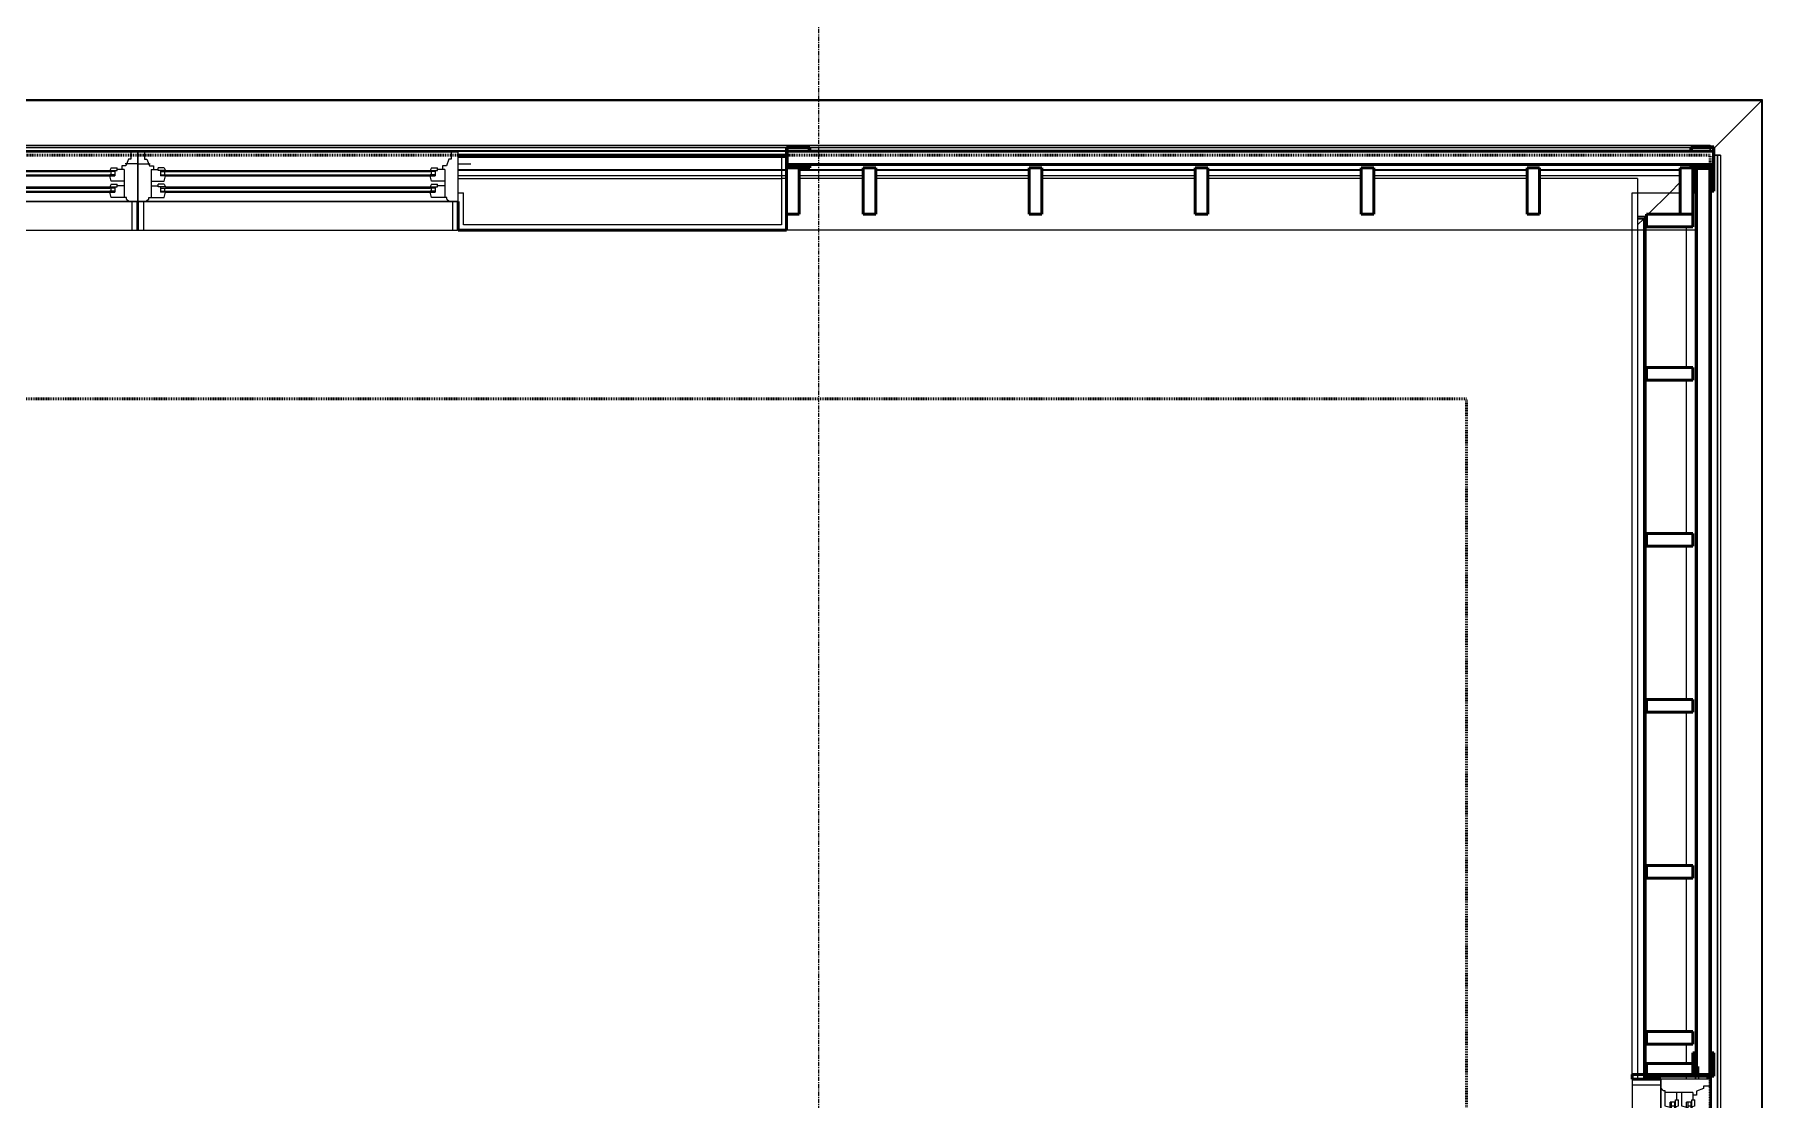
# Model space of a CAD drawing. Header units: inches. Extents: x -4218 to -1830, y 9767 to 12426.
# Drawn here: x -2266.3 to -2061.4, y 12006.6 to 12132.9 of the extents above; entities that cross this region are included whole.
import ezdxf

# ---------------------------------------------------------------- set-up
doc = ezdxf.new("R2010")
doc.units = ezdxf.units.IN
doc.header["$MEASUREMENT"] = 0
doc.linetypes.add('Dash 1_16_', pattern=[0.125, 0.0625, -0.0625])
doc.linetypes.add('Grid Line 1_2_', pattern=[0.875, 0.5, -0.125, 0.125, -0.125])
for name, color, linetype, lineweight in [('A-GLAZ-1', 151, 'Continuous', 9), ('A-GLAZ-2', 151, 'Continuous', 20), ('A-GLAZ-CWMG', 51, 'Continuous', 9), ('A-GLAZ-CWMG-1', 51, 'Continuous', 50), ('A-WALL', 113, 'Continuous', 13), ('A-WALL-7', 113, 'Continuous', 9), ('A-WALL-8', 113, 'Continuous', 50), ('C-PROP-LINE-1', 91, 'Dash 1_16_', 50), ('S-GRID-1', 1, 'Grid Line 1_2_', 9)]:
    doc.layers.add(name, color=color, linetype=linetype, lineweight=lineweight)

# ---------------------------------------------------------------- blocks, each defined once
blk = doc.blocks.new('Basic Wall _ EXT - FIBER CEMENT - LARGE - ___-2162455-BACKGROUND - RCP - 3RD FLOOR')
at = {"layer": 'A-WALL-7'}
for p, q in [((-2177.12, 12119.5), (-3861.63, 12119.5)), ((-2177.12, 12119.5), (-3861.63, 12119.5)), ((-2177.12, 12119.48), (-3861.62, 12119.48)), ((-2177.12, 12119.46), (-3861.6, 12119.46)), ((-2177.12, 12119.46), (-3861.6, 12119.46)), ((-2177.12, 12119.46), (-3861.59, 12119.46)), ((-3738.82, 12119.8), (-2067.55, 12119.8)), ((-2174.43, 12119.5), (-2177.06, 12119.5)), ((-2174.43, 12119.5), (-2177.06, 12119.5)), ((-2174.43, 12119.48), (-2177.06, 12119.48)), ((-2174.44, 12119.46), (-2177.06, 12119.46)), ((-2174.44, 12119.46), (-2177.06, 12119.46)), ((-2174.44, 12119.46), (-2177.06, 12119.46)), ((-2069.86, 12119.5), (-2174.37, 12119.5)), ((-2069.86, 12119.5), (-2174.37, 12119.5)), ((-2069.86, 12119.48), (-2174.37, 12119.48)), ((-2069.86, 12119.46), (-2174.37, 12119.46)), ((-2069.86, 12119.46), (-2174.37, 12119.46)), ((-2069.86, 12119.46), (-2174.37, 12119.46)), ((-2067.55, 12119.48), (-2069.81, 12119.48)), ((-2067.55, 12119.5), (-2069.8, 12119.5)), ((-2067.55, 12119.5), (-2069.8, 12119.5)), ((-2067.55, 12119.46), (-2069.8, 12119.46)), ((-2067.55, 12119.46), (-2069.8, 12119.46)), ((-2067.55, 12119.46), (-2069.8, 12119.46)), ((-2067.55, 12119.8), (-2067.55, 12119.78)), ((-2067.55, 12119.77), (-2067.55, 12119.8)), ((-2067.55, 12119.77), (-2067.55, 12119.77)), ((-2067.55, 12119.75), (-2067.55, 12119.77)), ((-2067.55, 12119.77), (-2067.55, 12119.75)), ((-2067.55, 12119.74), (-2067.55, 12119.77)), ((-2067.55, 12119.75), (-2067.55, 12119.72)), ((-2067.55, 12119.61), (-2067.55, 12119.74)), ((-2067.55, 12119.72), (-2067.55, 12119.63)), ((-2067.55, 12119.46), (-2067.55, 12119.54)), ((-2067.55, 12119.54), (-2067.55, 12119.48)), ((-2067.55, 12119.46), (-2067.55, 12119.54)), ((-2067.55, 12119.48), (-2067.55, 12119.46)), ((-2067.55, 12119.09), (-2067.55, 12119.46)), ((-2067.55, 12119.46), (-2067.55, 12119.09)), ((-2177.12, 12116.87), (-2216.09, 12116.87)), ((-2177.12, 12116.87), (-2216.09, 12116.87)), ((-2216.09, 12116.84), (-2177.75, 12116.84)), ((-2177.75, 12116.84), (-2216.09, 12116.84)), ((-2177.75, 12116.84), (-2177.12, 12116.84)), ((-2177.12, 12116.84), (-2177.75, 12116.84)), ((-2168.03, 12116.87), (-2175.62, 12116.87)), ((-2168.03, 12116.87), (-2175.62, 12116.87)), ((-2175.62, 12116.84), (-2168.03, 12116.84)), ((-2168.03, 12116.84), (-2175.62, 12116.84)), ((-2148.35, 12116.87), (-2166.53, 12116.87)), ((-2148.35, 12116.87), (-2166.53, 12116.87)), ((-2166.53, 12116.84), (-2148.35, 12116.84)), ((-2148.35, 12116.84), (-2166.53, 12116.84)), ((-2128.66, 12116.87), (-2146.85, 12116.87)), ((-2128.66, 12116.87), (-2146.85, 12116.87)), ((-2146.85, 12116.84), (-2128.66, 12116.84)), ((-2128.66, 12116.84), (-2146.85, 12116.84)), ((-2108.98, 12116.87), (-2127.16, 12116.87)), ((-2108.98, 12116.87), (-2127.16, 12116.87)), ((-2127.16, 12116.84), (-2108.98, 12116.84)), ((-2108.98, 12116.84), (-2127.16, 12116.84)), ((-2089.29, 12116.87), (-2107.48, 12116.87)), ((-2089.29, 12116.87), (-2107.48, 12116.87)), ((-2107.48, 12116.84), (-2089.29, 12116.84)), ((-2089.29, 12116.84), (-2107.48, 12116.84)), ((-2071.11, 12116.87), (-2087.79, 12116.87)), ((-2071.11, 12116.87), (-2087.79, 12116.87)), ((-2087.79, 12116.84), (-2071.11, 12116.84)), ((-2071.11, 12116.84), (-2087.79, 12116.84)), ((-2069.34, 12116.87), (-2069.55, 12116.87)), ((-2069.34, 12116.87), (-2069.55, 12116.87)), ((-2069.55, 12116.84), (-2069.32, 12116.84)), ((-2069.32, 12116.84), (-2069.55, 12116.84)), ((-2069.19, 12116.87), (-2069.27, 12116.87)), ((-2069.19, 12116.87), (-2069.27, 12116.87)), ((-2069.27, 12116.84), (-2069.19, 12116.84)), ((-2069.19, 12116.84), (-2069.27, 12116.84)), ((-2067.55, 12116.87), (-2067.61, 12116.87)), ((-2067.55, 12116.87), (-2067.61, 12116.87)), ((-2067.61, 12116.84), (-2067.55, 12116.84)), ((-2067.55, 12116.84), (-2067.61, 12116.84)), ((-2067.55, 12117.14), (-2067.55, 12117.51)), ((-2067.55, 12117.51), (-2067.55, 12117.21)), ((-2067.55, 12117.21), (-2067.55, 12117.14)), ((-2067.55, 12116.84), (-2067.55, 12117.03)), ((-2067.55, 12117.03), (-2067.55, 12116.87)), ((-2067.55, 12116.87), (-2067.55, 12116.84))]:
    blk.add_line(p, q, dxfattribs=at)
blk = doc.blocks.new('Basic Wall _ EXT - FIBER CEMENT - SMALL - ___-2145929-BACKGROUND - RCP - 3RD FLOOR')
at = {"layer": 'A-WALL-7'}
for p, q in [((-2061.36, 12125.15), (-2682.01, 12125.15)), ((-2061.36, 12125.15), (-2682.01, 12125.15)), ((-2682.01, 12125.07), (-2061.44, 12125.07)), ((-2061.44, 12125.07), (-2682.01, 12125.07)), ((-2067.12, 12119.4), (-2061.44, 12125.07)), ((-2061.44, 12125.07), (-2067.12, 12119.4)), ((-2061.36, 12125.15), (-2061.44, 12125.07)), ((-2177.12, 12119.12), (-2369.31, 12119.12)), ((-2177.12, 12119.05), (-2369.31, 12119.05)), ((-2177.12, 12118.59), (-2216.09, 12118.59)), ((-2177.12, 12118.59), (-2216.09, 12118.59)), ((-2177.12, 12118.59), (-2216.09, 12118.59)), ((-2174.62, 12119.12), (-2177.06, 12119.12)), ((-2069.86, 12119.12), (-2174.38, 12119.12)), ((-2067.55, 12119.12), (-2069.61, 12119.12)), ((-2067.39, 12119.12), (-2067.55, 12119.12)), ((-2067.39, 12119.12), (-2067.17, 12119.34)), ((-2067.17, 12119.34), (-2067.39, 12119.12)), ((-2069.32, 12117.19), (-2069.36, 12117.15)), ((-2069.32, 12117.19), (-2069.31, 12117.21)), ((-2069.27, 12117.25), (-2069, 12117.51)), ((-2069, 12117.51), (-2069.27, 12117.25)), ((-2069.27, 12117.25), (-2069, 12117.51)), ((-2069, 12117.51), (-2069.27, 12117.25)), ((-2177.12, 12116.17), (-2216.09, 12116.17)), ((-2177.12, 12116.17), (-2216.09, 12116.17)), ((-2168.03, 12116.17), (-2175.62, 12116.17)), ((-2168.03, 12116.17), (-2175.62, 12116.17)), ((-2148.35, 12116.17), (-2166.53, 12116.17)), ((-2148.35, 12116.17), (-2166.53, 12116.17)), ((-2128.66, 12116.17), (-2146.85, 12116.17)), ((-2128.66, 12116.17), (-2146.85, 12116.17)), ((-2108.98, 12116.17), (-2127.16, 12116.17)), ((-2108.98, 12116.17), (-2127.16, 12116.17)), ((-2089.29, 12116.17), (-2107.48, 12116.17)), ((-2089.29, 12116.17), (-2107.48, 12116.17)), ((-2071.11, 12116.17), (-2087.79, 12116.17)), ((-2071.11, 12116.17), (-2087.79, 12116.17)), ((-2072.36, 12114.15), (-2071.11, 12115.4)), ((-2071.11, 12115.4), (-2072.36, 12114.15)), ((-2074.92, 12111.59), (-2072.36, 12114.15)), ((-2072.36, 12114.15), (-2074.92, 12111.59)), ((-2075.17, 12111.34), (-2076.17, 12111.34)), ((-2075.17, 12111.34), (-2076.17, 12111.34)), ((-2075.25, 12111.26), (-2076.17, 12111.26)), ((-2075.25, 12111.26), (-2076.17, 12111.26)), ((-2076.17, 12110.34), (-2075.45, 12111.06)), ((-2075.45, 12111.06), (-2076.17, 12110.34)), ((-2075.45, 12111.06), (-2076.17, 12110.34)), ((-2076.17, 12110.34), (-2075.45, 12111.06)), ((-2076.17, 12111.06), (-2075.45, 12111.06)), ((-2075.45, 12111.06), (-2076.17, 12111.06)), ((-2075.45, 12111.06), (-2075.25, 12111.26)), ((-2075.25, 12111.26), (-2075.45, 12111.06)), ((-2075.25, 12111.26), (-2075.45, 12111.06)), ((-2075.45, 12111.06), (-2075.25, 12111.26)), ((-2075.25, 12111.26), (-2075.17, 12111.34)), ((-2075.17, 12111.34), (-2075.25, 12111.26)), ((-2075.17, 12111.34), (-2075.25, 12111.26)), ((-2075.17, 12111.34), (-2075.11, 12111.4)), ((-2075.11, 12111.4), (-2075.17, 12111.34))]:
    blk.add_line(p, q, dxfattribs=at)
blk = doc.blocks.new('Basic Wall _ EXT - FIBER CEMENT - LARGE - 1hr - ___-2162456-BACKGROUND - RCP - 3RD FLOOR')
at = {"layer": 'A-WALL-7'}
for p, q in [((-2067.11, 12118.59), (-2066.68, 12118.59)), ((-2066.68, 12118.59), (-2067.11, 12118.59)), ((-2066.53, 12118.59), (-2066.68, 12118.59)), ((-2066.68, 12118.59), (-2066.66, 12118.59)), ((-2066.68, 11247.39), (-2066.68, 12118.59)), ((-2066.53, 12118.59), (-2066.67, 12118.59)), ((-2066.67, 11247.39), (-2066.67, 12118.59)), ((-2066.67, 11247.39), (-2066.67, 12118.59)), ((-2066.66, 12118.59), (-2066.53, 12118.59)), ((-2066.66, 11247.39), (-2066.66, 12118.59)), ((-2066.64, 12118.59), (-2066.53, 12118.59)), ((-2066.64, 11247.39), (-2066.64, 12118.59)), ((-2066.64, 11247.39), (-2066.64, 12118.59)), ((-2066.4, 12118.59), (-2066.53, 12118.59)), ((-2066.5, 12118.59), (-2066.42, 12118.59)), ((-2066.42, 12118.59), (-2066.39, 12118.59)), ((-2066.37, 12118.59), (-2066.4, 12118.59)), ((-2066.39, 12118.59), (-2066.37, 12118.59)), ((-2066.37, 12118.59), (-2066.39, 12118.59)), ((-2066.34, 12118.59), (-2066.37, 12118.59)), ((-2066.37, 12118.59), (-2066.37, 12118.59)), ((-2066.36, 12118.59), (-2066.34, 12118.59)), ((-2066.34, 12118.59), (-2066.34, 11247.39)), ((-2069.3, 12117.51), (-2069.3, 12117.15)), ((-2069.3, 12117.15), (-2069.3, 12117.51)), ((-2069.3, 12117.03), (-2069.3, 12114.4)), ((-2069.3, 12116.84), (-2069.3, 12117.03)), ((-2069.3, 12114.4), (-2069.3, 12116.84)), ((-2069.27, 12117.15), (-2069.27, 12117.51)), ((-2069.27, 12117.15), (-2069.27, 12117.51)), ((-2069.27, 12116.84), (-2069.27, 12117.03)), ((-2069.27, 12114.4), (-2069.27, 12117.03)), ((-2069.27, 12114.4), (-2069.27, 12116.84)), ((-2069.3, 12114.34), (-2069.3, 12114.15)), ((-2069.3, 12114.15), (-2069.3, 12114.34)), ((-2069.3, 12114.15), (-2069.3, 12109.71)), ((-2069.3, 12109.71), (-2069.3, 12114.15)), ((-2069.27, 12114.15), (-2069.27, 12114.34)), ((-2069.27, 12114.15), (-2069.27, 12114.34)), ((-2069.27, 12109.71), (-2069.27, 12114.15)), ((-2069.27, 12012.14), (-2069.27, 12114.15)), ((-2069.3, 12109.71), (-2069.3, 12012.14)), ((-2069.3, 12012.14), (-2069.3, 12109.71)), ((-2069.27, 12012.14), (-2069.27, 12109.71)), ((-2069.3, 12012.08), (-2069.3, 12009.45)), ((-2069.3, 12009.45), (-2069.3, 12012.08)), ((-2069.27, 12009.45), (-2069.27, 12012.08)), ((-2069.27, 12009.45), (-2069.27, 12012.08)), ((-2069.3, 12009.4), (-2069.3, 12009.01)), ((-2069.3, 12009.01), (-2069.3, 12009.4)), ((-2069.27, 12009.01), (-2069.27, 12009.39)), ((-2069.27, 12009.01), (-2069.27, 12009.39))]:
    blk.add_line(p, q, dxfattribs=at)
blk = doc.blocks.new('Basic Wall _ EXT - FIBER CEMENT - SMALL - 1hr - ___-2145930-BACKGROUND - RCP - 3RD FLOOR')
at = {"layer": 'A-WALL-7'}
for p, q in [((-2067.12, 12119.4), (-2061.44, 12125.07)), ((-2061.44, 12125.07), (-2067.12, 12119.4)), ((-2061.44, 12125.07), (-2061.36, 12125.15)), ((-2061.44, 12125.07), (-2061.44, 11240.9)), ((-2061.44, 11240.9), (-2061.44, 12125.07)), ((-2061.36, 11240.83), (-2061.36, 12125.15)), ((-2061.36, 11240.83), (-2061.36, 12125.15)), ((-2067.39, 12119.12), (-2067.17, 12119.34)), ((-2067.17, 12119.34), (-2067.39, 12119.12)), ((-2069.36, 12117.15), (-2069.32, 12117.19)), ((-2069.31, 12117.21), (-2069.32, 12117.19)), ((-2069.27, 12117.25), (-2069, 12117.51)), ((-2069, 12117.51), (-2069.27, 12117.25)), ((-2069.27, 12117.25), (-2069, 12117.51)), ((-2069, 12117.51), (-2069.27, 12117.25)), ((-2067.92, 12117.15), (-2067.92, 12117.51)), ((-2067.92, 12117.15), (-2067.92, 12117.51)), ((-2067.92, 12117.15), (-2067.92, 12117.51)), ((-2067.46, 12117.15), (-2067.46, 12117.51)), ((-2067.46, 12114.4), (-2067.46, 12117.03)), ((-2067.39, 12117.15), (-2067.39, 12117.51)), ((-2067.39, 12114.4), (-2067.39, 12117.03)), ((-2072.36, 12114.15), (-2071.11, 12115.4)), ((-2071.11, 12115.4), (-2072.36, 12114.15)), ((-2074.92, 12111.59), (-2072.36, 12114.15)), ((-2072.36, 12114.15), (-2074.92, 12111.59)), ((-2067.46, 12012.14), (-2067.46, 12114.34)), ((-2067.39, 12012.14), (-2067.39, 12114.34)), ((-2076.17, 12110.34), (-2075.45, 12111.06)), ((-2075.45, 12111.06), (-2076.17, 12110.34)), ((-2075.45, 12111.06), (-2076.17, 12110.34)), ((-2076.17, 12110.34), (-2075.45, 12111.06)), ((-2075.45, 12111.06), (-2075.25, 12111.26)), ((-2075.25, 12111.26), (-2075.45, 12111.06)), ((-2075.25, 12111.26), (-2075.45, 12111.06)), ((-2075.45, 12111.06), (-2075.25, 12111.26)), ((-2075.45, 12111.06), (-2075.45, 12109.77)), ((-2075.45, 12109.77), (-2075.45, 12111.06)), ((-2075.25, 12111.26), (-2075.17, 12111.34)), ((-2075.17, 12111.34), (-2075.25, 12111.26)), ((-2075.25, 12111.26), (-2075.17, 12111.34)), ((-2075.25, 12109.77), (-2075.25, 12111.26)), ((-2075.25, 12109.77), (-2075.25, 12111.26)), ((-2075.17, 12111.34), (-2075.11, 12111.4)), ((-2075.11, 12111.4), (-2075.17, 12111.34)), ((-2075.17, 12109.77), (-2075.17, 12111.34)), ((-2075.17, 12109.77), (-2075.17, 12111.34)), ((-2075.45, 12109.77), (-2075.45, 12109.71)), ((-2075.45, 12109.71), (-2075.45, 12109.77)), ((-2075.45, 12109.71), (-2075.45, 12009.01)), ((-2075.45, 12009.01), (-2075.45, 12109.71)), ((-2075.25, 12109.71), (-2075.25, 12109.77)), ((-2075.25, 12109.71), (-2075.25, 12109.77)), ((-2075.25, 12009.01), (-2075.25, 12109.71)), ((-2075.25, 12009.01), (-2075.25, 12109.71)), ((-2075.17, 12109.71), (-2075.17, 12109.77)), ((-2075.17, 12109.71), (-2075.17, 12109.77)), ((-2075.17, 12009.01), (-2075.17, 12109.71)), ((-2075.17, 12009.01), (-2075.17, 12109.71)), ((-2070.35, 12109.72), (-2070.35, 12110.09)), ((-2070.35, 12109.72), (-2070.35, 12110.09)), ((-2070.35, 12093.41), (-2070.35, 12109.71)), ((-2070.35, 12093.41), (-2070.35, 12109.71)), ((-2070.35, 12073.72), (-2070.35, 12091.91)), ((-2070.35, 12073.72), (-2070.35, 12091.91)), ((-2070.35, 12054.04), (-2070.35, 12072.22)), ((-2070.35, 12054.04), (-2070.35, 12072.22)), ((-2070.35, 12034.36), (-2070.35, 12052.54)), ((-2070.35, 12034.36), (-2070.35, 12052.54)), ((-2070.35, 12014.67), (-2070.35, 12032.86)), ((-2070.35, 12014.67), (-2070.35, 12032.86)), ((-2070.35, 12010.89), (-2070.35, 12013.17)), ((-2070.35, 12010.89), (-2070.35, 12013.17)), ((-2067.46, 12009.44), (-2067.46, 12012.08)), ((-2067.39, 12009.45), (-2067.39, 12012.08)), ((-2070.35, 12009.01), (-2070.35, 12009.39)), ((-2070.35, 12009.01), (-2070.35, 12009.39)), ((-2067.92, 12009.03), (-2067.92, 12009.39)), ((-2067.92, 12009.03), (-2067.92, 12009.39)), ((-2067.92, 12009.03), (-2067.92, 12009.39)), ((-2067.46, 11247.39), (-2067.46, 12009.39)), ((-2067.39, 11247.39), (-2067.39, 12009.39))]:
    blk.add_line(p, q, dxfattribs=at)
blk = doc.blocks.new('Rectangular Mullion - Profile_Polycarbonate_Upper and left-2704980-BACKGROUND - RCP - 3RD FLOOR')
at = {"layer": 'A-GLAZ-CWMG-1'}
for p, q in [((0, 1.29), (-2.75, 1.29)), ((-2.75, 1.29), (-2.75, 0.79)), ((-2.75, 0.79), (-2.5, 0.79)), ((-2.69, 0.85), (-2.69, 1.22)), ((-2.69, 1.22), (-0.06, 1.22)), ((-2.5, 0.85), (-2.69, 0.85)), ((-2.5, 0.79), (-2.5, 0.85)), ((-0.06, 1.22), (-0.06, -1.15)), ((0, -1.21), (0, 1.29)), ((-2.5, -0.79), (-2.75, -0.79)), ((-2.75, -0.79), (-2.75, -1.21)), ((-2.75, -1.21), (0, -1.21)), ((-2.69, -1.15), (-2.69, -0.85)), ((-2.69, -0.85), (-2.5, -0.85)), ((-0.06, -1.15), (-2.69, -1.15)), ((-2.5, -0.85), (-2.5, -0.79))]:
    blk.add_line(p, q, dxfattribs=at)
blk = doc.blocks.new('Rectangular Mullion - Profile_Polycarbonate_right-2704981-BACKGROUND - RCP - 3RD FLOOR')
at = {"layer": 'A-GLAZ-CWMG-1'}
for p, q in [((-2.75, 1.29), (0, 1.29)), ((-2.75, 0.79), (-2.75, 1.29)), ((-2.5, 0.79), (-2.75, 0.79)), ((-0.06, 1.22), (-2.69, 1.22)), ((-2.69, 1.22), (-2.69, 0.85)), ((-2.69, 0.85), (-2.5, 0.85)), ((-2.5, 0.85), (-2.5, 0.79)), ((-0.06, -1.15), (-0.06, 1.22)), ((0, 1.29), (0, -1.21)), ((-2.75, -1.21), (-2.75, -0.79)), ((-2.75, -0.79), (-2.5, -0.79)), ((0, -1.21), (-2.75, -1.21)), ((-2.5, -0.85), (-2.69, -0.85)), ((-2.69, -0.85), (-2.69, -1.15)), ((-2.69, -1.15), (-0.06, -1.15)), ((-2.5, -0.79), (-2.5, -0.85))]:
    blk.add_line(p, q, dxfattribs=at)
blk = doc.blocks.new('Rectangular Mullion - Profile_Polycarbonate_Upper and left-2704914-BACKGROUND - RCP - 3RD FLOOR')
at = {"layer": 'A-GLAZ-CWMG-1'}
for p, q in [((0, 1.21), (-2.75, 1.21)), ((-2.75, 1.21), (-2.75, 0.79)), ((-2.75, 0.79), (-2.5, 0.79)), ((-2.69, 0.85), (-2.69, 1.15)), ((-2.69, 1.15), (-0.06, 1.15)), ((-2.5, 0.85), (-2.69, 0.85)), ((-2.5, 0.79), (-2.5, 0.85)), ((-0.06, 1.15), (-0.06, -1.22)), ((0, -1.29), (0, 1.21)), ((-2.5, -0.79), (-2.75, -0.79)), ((-2.75, -0.79), (-2.75, -1.29)), ((-2.75, -1.29), (0, -1.29)), ((-2.69, -1.22), (-2.69, -0.85)), ((-2.69, -0.85), (-2.5, -0.85)), ((-0.06, -1.22), (-2.69, -1.22)), ((-2.5, -0.85), (-2.5, -0.79))]:
    blk.add_line(p, q, dxfattribs=at)
blk = doc.blocks.new('Rectangular Mullion - Profile_Polycarbonate_right-2704915-BACKGROUND - RCP - 3RD FLOOR')
at = {"layer": 'A-GLAZ-CWMG-1'}
for p, q in [((-2.75, 0.79), (-2.75, 1.21)), ((-2.75, 1.21), (0, 1.21)), ((-2.5, 0.79), (-2.75, 0.79)), ((-0.06, 1.15), (-2.69, 1.15)), ((-2.69, 1.15), (-2.69, 0.85)), ((-2.69, 0.85), (-2.5, 0.85)), ((-2.5, 0.85), (-2.5, 0.79)), ((-0.06, -1.22), (-0.06, 1.15)), ((0, 1.21), (0, -1.29)), ((-2.75, -1.29), (-2.75, -0.79)), ((-2.75, -0.79), (-2.5, -0.79)), ((0, -1.29), (-2.75, -1.29)), ((-2.5, -0.85), (-2.69, -0.85)), ((-2.69, -0.85), (-2.69, -1.22)), ((-2.69, -1.22), (-0.06, -1.22)), ((-2.5, -0.79), (-2.5, -0.85))]:
    blk.add_line(p, q, dxfattribs=at)
blk = doc.blocks.new('Rectangular Mullion - Stud - Vertical-2193578-BACKGROUND - RCP - 3RD FLOOR')
at = {"layer": 'A-GLAZ-CWMG-1'}
for p, q in [((0, 2.75), (-1.5, 2.75)), ((-1.5, 2.75), (-1.5, -2.75)), ((0, -2.75), (0, 2.75)), ((-1.5, -2.75), (0, -2.75))]:
    blk.add_line(p, q, dxfattribs=at)
blk = doc.blocks.new('Rectangular Mullion - Stud - Vertical-2193579-BACKGROUND - RCP - 3RD FLOOR')
at = {"layer": 'A-GLAZ-CWMG-1'}
for p, q in [((-1.5, -2.75), (-1.5, 2.75)), ((-1.5, 2.75), (0, 2.75)), ((0, 2.75), (0, -2.75)), ((0, -2.75), (-1.5, -2.75))]:
    blk.add_line(p, q, dxfattribs=at)
blk = doc.blocks.new('Rectangular Mullion - Stud - Vertical-2193575-BACKGROUND - RCP - 3RD FLOOR')
at = {"layer": 'A-GLAZ-CWMG-1'}
for p, q in [((1.5, 2.75), (0, 2.75)), ((0, 2.75), (0, -2.75)), ((1.5, -2.75), (1.5, 2.75)), ((0, -2.75), (1.5, -2.75))]:
    blk.add_line(p, q, dxfattribs=at)
blk = doc.blocks.new('Rectangular Mullion - Stud - Vertical-2193576-BACKGROUND - RCP - 3RD FLOOR')
at = {"layer": 'A-GLAZ-CWMG-1'}
for p, q in [((1.5, 2.75), (0, 2.75)), ((0, 2.75), (0, -2.75)), ((1.5, -2.75), (1.5, 2.75)), ((0, -2.75), (1.5, -2.75))]:
    blk.add_line(p, q, dxfattribs=at)
blk = doc.blocks.new('Rectangular Mullion - Stud - Vertical-2193590-BACKGROUND - RCP - 3RD FLOOR')
at = {"layer": 'A-GLAZ-CWMG-1'}
for p, q in [((0, 2.75), (-1.5, 2.75)), ((-1.5, 2.75), (-1.5, -2.75)), ((0, -2.75), (0, 2.75)), ((-1.5, -2.75), (0, -2.75))]:
    blk.add_line(p, q, dxfattribs=at)
blk = doc.blocks.new('Rectangular Mullion - Stud - Vertical-1873253-BACKGROUND - RCP - 3RD FLOOR')
at = {"layer": 'A-GLAZ-CWMG-1'}
for p, q in [((-1.5, -2.75), (-1.5, 2.75)), ((-1.5, 2.75), (0, 2.75)), ((0, 2.75), (0, -2.75)), ((0, -2.75), (-1.5, -2.75))]:
    blk.add_line(p, q, dxfattribs=at)
blk = doc.blocks.new('Rectangular Mullion - Stud - Vertical-2193588-BACKGROUND - RCP - 3RD FLOOR')
at = {"layer": 'A-GLAZ-CWMG-1'}
for p, q in [((1.5, 2.75), (0, 2.75)), ((0, 2.75), (0, -2.75)), ((1.5, -2.75), (1.5, 2.75)), ((0, -2.75), (1.5, -2.75))]:
    blk.add_line(p, q, dxfattribs=at)
blk = doc.blocks.new('Window-Double_Hung-Andersen-400_Series-Tilt_Wash - DOUBLE HUNG - COTTAGE - 3RD FLOOR-V104-BACKGROUND - RCP - 3RD FLOOR')
at = {"layer": 'A-GLAZ-1'}
for p, q in [((-16.29, 2.5), (-15.7, 2.5)), ((-16.29, 2.12), (-15.7, 2.12)), ((-15.82, 2.5), (-15.82, 2.12)), ((-15.7, 2.62), (15.7, 2.62)), ((-15.7, 2.5), (15.7, 2.5)), ((-15.7, 2.12), (15.7, 2.12)), ((16.29, 2.5), (15.7, 2.5)), ((16.29, 2.12), (15.7, 2.12)), ((15.82, 2.5), (15.82, 2.12)), ((-16.29, 0.56), (-15.7, 0.56)), ((-16.29, 0.19), (-15.7, 0.19)), ((-15.82, 0.56), (-15.82, 0.19)), ((-15.7, 2), (15.7, 2)), ((-15.7, 0.69), (15.7, 0.69)), ((-15.7, 0.56), (15.7, 0.56)), ((-15.7, 0.19), (15.7, 0.19)), ((-15.7, 0.06), (15.7, 0.06)), ((16.29, 0.56), (15.7, 0.56)), ((16.29, 0.19), (15.7, 0.19)), ((15.82, 0.56), (15.82, 0.19)), ((18.95, -1.06), (-18.95, -1.06)), ((-18.95, -1.06), (-18.95, -4.44)), ((-18.32, -1.06), (-18.32, -4.44)), ((18.32, -1.06), (18.32, -4.44)), ((18.95, -4.44), (18.95, -1.06)), ((-19.01, -2.44), (-19.01, -3.94)), ((-19.01, -2.44), (-18.95, -2.44)), ((-19.01, -3.94), (-18.95, -3.94)), ((18.95, -2.44), (19.01, -2.44)), ((18.95, -3.94), (19.01, -3.94)), ((19.01, -3.94), (19.01, -2.44)), ((-18.95, -4.44), (18.95, -4.44))]:
    blk.add_line(p, q, dxfattribs=at)
at = {"layer": 'A-GLAZ-2'}
for p, q in [((19.01, 4.81), (-19.01, 4.81)), ((-19.01, 4.81), (-19.01, -1.06)), ((-18.2, 4.81), (-18.2, 4)), ((18.2, 4.81), (18.2, 4)), ((19.01, -1.06), (19.01, 4.81)), ((-19.01, 3.44), (-20.51, 3.44)), ((-18.2, 4), (-17.92, 4)), ((-17.92, 4), (-17.61, 3.19)), ((-17.61, 3.19), (-17.14, 3.19)), ((-17.42, 2.75), (-16.57, 2.75)), ((-17.42, 2.75), (-17.42, -0.56)), ((-17.14, 3.19), (-17.14, 2.75)), ((-15.86, 2.97), (-16.57, 2.97)), ((-16.57, 2.62), (-16.57, 2.97)), ((-15.7, 2.62), (-16.57, 2.62)), ((-16.29, 2.62), (-16.29, 2)), ((-15.86, 2.97), (-15.7, 2.62)), ((15.86, 2.97), (15.7, 2.62)), ((15.7, 2.62), (16.57, 2.62)), ((15.86, 2.97), (16.57, 2.97)), ((16.29, 2.62), (16.29, 2)), ((16.57, 2.62), (16.57, 2.97)), ((17.42, 2.75), (16.57, 2.75)), ((17.14, 3.19), (17.14, 2.75)), ((17.61, 3.19), (17.14, 3.19)), ((17.42, 2.75), (17.42, -0.56)), ((17.92, 4), (17.61, 3.19)), ((18.2, 4), (17.92, 4)), ((19.01, 3.44), (20.51, 3.44)), ((-17.42, 1.37), (-15.86, 1.37)), ((-17.42, 0.81), (-16.57, 0.81)), ((-15.86, 1.03), (-16.57, 1.03)), ((-16.57, 0.69), (-16.57, 1.03)), ((-15.7, 0.69), (-16.57, 0.69)), ((-15.7, 2), (-16.29, 2)), ((-16.29, 0.69), (-16.29, 0.06)), ((-15.7, 0.06), (-16.29, 0.06)), ((-15.86, 1.37), (-15.7, 2)), ((-15.86, 1.03), (-15.7, 0.69)), ((-15.86, -0.56), (-15.7, 0.06)), ((15.7, 2), (16.29, 2)), ((15.86, 1.37), (15.7, 2)), ((15.86, 1.03), (15.7, 0.69)), ((15.7, 0.69), (16.57, 0.69)), ((15.7, 0.06), (16.29, 0.06)), ((15.86, -0.56), (15.7, 0.06)), ((17.42, 1.37), (15.86, 1.37)), ((15.86, 1.03), (16.57, 1.03)), ((16.29, 0.69), (16.29, 0.06)), ((16.57, 0.69), (16.57, 1.03)), ((17.42, 0.81), (16.57, 0.81)), ((-19.01, -1.06), (19.01, -1.06)), ((-17.67, -0.78), (-18, -1.06)), ((-17.67, -0.78), (-17.67, -0.56)), ((-17.67, -0.56), (-15.86, -0.56)), ((17.67, -0.56), (15.86, -0.56)), ((17.67, -0.78), (17.67, -0.56)), ((17.67, -0.78), (18, -1.06))]:
    blk.add_line(p, q, dxfattribs=at)
blk = doc.blocks.new('Window-Double_Hung-Andersen-400_Series-Tilt_Wash - DOUBLE HUNG - COTTAGE - 3RD FLOOR-2888628-BACKGROUND - RCP - 3RD FLOOR')
at = {"layer": 'A-GLAZ-1'}
for p, q in [((-16.29, 2.31), (-15.7, 2.31)), ((-15.82, 2.31), (-15.82, 1.94)), ((-15.7, 2.44), (15.7, 2.44)), ((-15.7, 2.31), (15.7, 2.31)), ((16.29, 2.31), (15.7, 2.31)), ((15.82, 2.31), (15.82, 1.94)), ((-16.29, 1.94), (-15.7, 1.94)), ((-16.29, 0.38), (-15.7, 0.38)), ((-15.82, 0.38), (-15.82, 0)), ((-15.7, 1.94), (15.7, 1.94)), ((-15.7, 1.81), (15.7, 1.81)), ((-15.7, 0.5), (15.7, 0.5)), ((-15.7, 0.38), (15.7, 0.38)), ((16.29, 1.94), (15.7, 1.94)), ((16.29, 0.38), (15.7, 0.38)), ((15.82, 0.38), (15.82, 0)), ((18.95, -1.25), (-18.95, -1.25)), ((-18.95, -1.25), (-18.95, -4.63)), ((-18.32, -1.25), (-18.32, -4.63)), ((-16.29, 0), (-15.7, 0)), ((-15.7, 0), (15.7, 0)), ((-15.7, -0.13), (15.7, -0.13)), ((16.29, 0), (15.7, 0)), ((18.32, -1.25), (18.32, -4.63)), ((18.95, -4.63), (18.95, -1.25)), ((-19.01, -2.63), (-19.01, -4.13)), ((-19.01, -2.63), (-18.95, -2.63)), ((18.95, -2.63), (19.01, -2.63)), ((19.01, -4.13), (19.01, -2.63)), ((-19.01, -4.13), (-18.95, -4.13)), ((-18.95, -4.63), (18.95, -4.63)), ((18.95, -4.13), (19.01, -4.13))]:
    blk.add_line(p, q, dxfattribs=at)
at = {"layer": 'A-GLAZ-2'}
for p, q in [((19.01, 4.62), (-19.01, 4.62)), ((-19.01, 4.62), (-19.01, -1.25)), ((-18.2, 4.62), (-18.2, 3.81)), ((18.2, 4.62), (18.2, 3.81)), ((19.01, -1.25), (19.01, 4.62)), ((-19.01, 3.25), (-20.51, 3.25)), ((-18.2, 3.81), (-17.92, 3.81)), ((-17.92, 3.81), (-17.61, 3)), ((-17.61, 3), (-17.14, 3)), ((-17.42, 2.56), (-16.57, 2.56)), ((-17.42, 2.56), (-17.42, -0.75)), ((-17.14, 3), (-17.14, 2.56)), ((-15.86, 2.78), (-16.57, 2.78)), ((-16.57, 2.44), (-16.57, 2.78)), ((-15.7, 2.44), (-16.57, 2.44)), ((-16.29, 2.44), (-16.29, 1.81)), ((-15.86, 2.78), (-15.7, 2.44)), ((15.86, 2.78), (15.7, 2.44)), ((15.7, 2.44), (16.57, 2.44)), ((15.86, 2.78), (16.57, 2.78)), ((16.29, 2.44), (16.29, 1.81)), ((16.57, 2.44), (16.57, 2.78)), ((17.42, 2.56), (16.57, 2.56)), ((17.14, 3), (17.14, 2.56)), ((17.61, 3), (17.14, 3)), ((17.42, 2.56), (17.42, -0.75)), ((17.92, 3.81), (17.61, 3)), ((18.2, 3.81), (17.92, 3.81)), ((19.01, 3.25), (20.51, 3.25)), ((-17.42, 1.19), (-15.86, 1.19)), ((-17.42, 0.62), (-16.57, 0.62)), ((-15.86, 0.84), (-16.57, 0.84)), ((-16.57, 0.5), (-16.57, 0.84)), ((-15.7, 0.5), (-16.57, 0.5)), ((-15.7, 1.81), (-16.29, 1.81)), ((-16.29, 0.5), (-16.29, -0.13)), ((-15.86, 1.19), (-15.7, 1.81)), ((-15.86, 0.84), (-15.7, 0.5)), ((15.7, 1.81), (16.29, 1.81)), ((15.86, 1.19), (15.7, 1.81)), ((15.86, 0.84), (15.7, 0.5)), ((15.7, 0.5), (16.57, 0.5)), ((17.42, 1.19), (15.86, 1.19)), ((15.86, 0.84), (16.57, 0.84)), ((16.29, 0.5), (16.29, -0.13)), ((16.57, 0.5), (16.57, 0.84)), ((17.42, 0.62), (16.57, 0.62)), ((-19.01, -1.25), (19.01, -1.25)), ((-17.67, -0.97), (-18, -1.25)), ((-17.67, -0.97), (-17.67, -0.75)), ((-17.67, -0.75), (-15.86, -0.75)), ((-15.7, -0.13), (-16.29, -0.13)), ((-15.86, -0.75), (-15.7, -0.13)), ((15.7, -0.13), (16.29, -0.13)), ((15.86, -0.75), (15.7, -0.13)), ((17.67, -0.75), (15.86, -0.75)), ((17.67, -0.97), (17.67, -0.75)), ((17.67, -0.97), (18, -1.25))]:
    blk.add_line(p, q, dxfattribs=at)
blk = doc.blocks.new('Window-Double_Hung-Andersen-400_Series-Tilt_Wash - DOUBLE HUNG - COTTAGE - 3RD FLOOR-V118-BACKGROUND - RCP - 3RD FLOOR')
at = {"layer": 'A-GLAZ-1'}
for p, q in [((-16.29, 2.5), (-15.7, 2.5)), ((-16.29, 2.12), (-15.7, 2.12)), ((-15.82, 2.5), (-15.82, 2.12)), ((-15.7, 2.62), (15.7, 2.62)), ((-15.7, 2.5), (15.7, 2.5)), ((-15.7, 2.12), (15.7, 2.12)), ((16.29, 2.5), (15.7, 2.5)), ((16.29, 2.12), (15.7, 2.12)), ((15.82, 2.5), (15.82, 2.12)), ((-16.29, 0.56), (-15.7, 0.56)), ((-16.29, 0.19), (-15.7, 0.19)), ((-15.82, 0.56), (-15.82, 0.19)), ((-15.7, 2), (15.7, 2)), ((-15.7, 0.69), (15.7, 0.69)), ((-15.7, 0.56), (15.7, 0.56)), ((-15.7, 0.19), (15.7, 0.19)), ((-15.7, 0.06), (15.7, 0.06)), ((16.29, 0.56), (15.7, 0.56)), ((16.29, 0.19), (15.7, 0.19)), ((15.82, 0.56), (15.82, 0.19)), ((18.95, -1.06), (-18.95, -1.06)), ((-18.95, -1.06), (-18.95, -4.44)), ((-18.32, -1.06), (-18.32, -4.44)), ((18.32, -1.06), (18.32, -4.44)), ((18.95, -4.44), (18.95, -1.06)), ((-19.01, -2.44), (-19.01, -3.94)), ((-19.01, -2.44), (-18.95, -2.44)), ((-19.01, -3.94), (-18.95, -3.94)), ((18.95, -2.44), (19.01, -2.44)), ((18.95, -3.94), (19.01, -3.94)), ((19.01, -3.94), (19.01, -2.44)), ((-18.95, -4.44), (18.95, -4.44))]:
    blk.add_line(p, q, dxfattribs=at)
at = {"layer": 'A-GLAZ-2'}
for p, q in [((19.01, 4.81), (-19.01, 4.81)), ((-19.01, 4.81), (-19.01, -1.06)), ((-18.2, 4.81), (-18.2, 4)), ((18.2, 4.81), (18.2, 4)), ((19.01, -1.06), (19.01, 4.81)), ((-19.01, 3.44), (-20.51, 3.44)), ((-18.2, 4), (-17.92, 4)), ((-17.92, 4), (-17.61, 3.19)), ((-17.61, 3.19), (-17.14, 3.19)), ((-17.42, 2.75), (-16.57, 2.75)), ((-17.42, 2.75), (-17.42, -0.56)), ((-17.14, 3.19), (-17.14, 2.75)), ((-15.86, 2.97), (-16.57, 2.97)), ((-16.57, 2.62), (-16.57, 2.97)), ((-15.7, 2.62), (-16.57, 2.62)), ((-16.29, 2.62), (-16.29, 2)), ((-15.86, 2.97), (-15.7, 2.62)), ((15.86, 2.97), (15.7, 2.62)), ((15.7, 2.62), (16.57, 2.62)), ((15.86, 2.97), (16.57, 2.97)), ((16.29, 2.62), (16.29, 2)), ((16.57, 2.62), (16.57, 2.97)), ((17.42, 2.75), (16.57, 2.75)), ((17.14, 3.19), (17.14, 2.75)), ((17.61, 3.19), (17.14, 3.19)), ((17.42, 2.75), (17.42, -0.56)), ((17.92, 4), (17.61, 3.19)), ((18.2, 4), (17.92, 4)), ((19.01, 3.44), (20.51, 3.44)), ((-17.42, 1.37), (-15.86, 1.37)), ((-17.42, 0.81), (-16.57, 0.81)), ((-15.86, 1.03), (-16.57, 1.03)), ((-16.57, 0.69), (-16.57, 1.03)), ((-15.7, 0.69), (-16.57, 0.69)), ((-15.7, 2), (-16.29, 2)), ((-16.29, 0.69), (-16.29, 0.06)), ((-15.7, 0.06), (-16.29, 0.06)), ((-15.86, 1.37), (-15.7, 2)), ((-15.86, 1.03), (-15.7, 0.69)), ((-15.86, -0.56), (-15.7, 0.06)), ((15.7, 2), (16.29, 2)), ((15.86, 1.37), (15.7, 2)), ((15.86, 1.03), (15.7, 0.69)), ((15.7, 0.69), (16.57, 0.69)), ((15.7, 0.06), (16.29, 0.06)), ((15.86, -0.56), (15.7, 0.06)), ((17.42, 1.37), (15.86, 1.37)), ((15.86, 1.03), (16.57, 1.03)), ((16.29, 0.69), (16.29, 0.06)), ((16.57, 0.69), (16.57, 1.03)), ((17.42, 0.81), (16.57, 0.81)), ((-19.01, -1.06), (19.01, -1.06)), ((-17.67, -0.78), (-18, -1.06)), ((-17.67, -0.78), (-17.67, -0.56)), ((-17.67, -0.56), (-15.86, -0.56)), ((17.67, -0.56), (15.86, -0.56)), ((17.67, -0.78), (17.67, -0.56)), ((17.67, -0.78), (18, -1.06))]:
    blk.add_line(p, q, dxfattribs=at)
blk = doc.blocks.new('Family - ___-2835860-BACKGROUND - RCP - 3RD FLOOR')
at = {"layer": 'C-PROP-LINE-1'}
for p, q in [((-2067.55, 12118.59), (-2523.72, 12118.59)), ((-2067.55, 11247.39), (-2067.55, 12118.59))]:
    blk.add_line(p, q, dxfattribs=at)
blk = doc.blocks.new('Family - ___-2835903-BACKGROUND - RCP - 3RD FLOOR')
at = {"layer": 'C-PROP-LINE-1'}
for p, q in [((-2096.45, 12089.69), (-3831.82, 12089.69)), ((-2096.45, 11276.29), (-2096.45, 12089.69))]:
    blk.add_line(p, q, dxfattribs=at)
blk = doc.blocks.new('Family - ___-2835932-BACKGROUND - RCP - 3RD FLOOR')
at = {"layer": 'C-PROP-LINE-1'}
for p, q in [((-2067.55, 12118.59), (-3860.72, 12118.59)), ((-2067.55, 11247.39), (-2067.55, 12118.59))]:
    blk.add_line(p, q, dxfattribs=at)

msp = doc.modelspace()

# ---------------------------------------------------------------- linework, layer by layer
at = {"layer": 'A-WALL'}
for p, q in [((-2177.12, 12118.34), (-2216.09, 12118.34)), ((-2216.09, 12116.84), (-2177.75, 12116.84)), ((-2177.75, 12118.34), (-2177.75, 12110.34)), ((-2216.09, 12115.84), (-2177.75, 12115.84)), ((-2216.09, 12114.15), (-2215.46, 12114.15)), ((-2215.46, 12110.34), (-2215.46, 12114.15)), ((-2177.75, 12110.34), (-2215.46, 12110.34)), ((-2067.8, 12009.58), (-2067.8, 12009.01))]:
    msp.add_line(p, q, dxfattribs=at)
at = {"layer": 'A-WALL-7'}
for p, q in [((-2069.3, 12117.15), (-2069.3, 12117.51)), ((-2069.3, 12114.4), (-2069.3, 12117.03)), ((-2069.27, 12117.51), (-2069.27, 12117.15)), ((-2069.27, 12117.03), (-2069.27, 12114.4)), ((-2067.55, 12117.51), (-2067.55, 12117.14)), ((-2067.55, 12117.03), (-2067.55, 12114.59)), ((-2177.12, 12115.84), (-2177.75, 12115.84)), ((-2168.03, 12115.84), (-2175.62, 12115.84)), ((-2148.35, 12115.84), (-2166.53, 12115.84)), ((-2128.66, 12115.84), (-2146.85, 12115.84)), ((-2108.98, 12115.84), (-2127.16, 12115.84)), ((-2089.29, 12115.84), (-2107.48, 12115.84)), ((-2076.17, 12115.84), (-2087.79, 12115.84)), ((-2076.17, 12115.84), (-2076.17, 12109.78)), ((-2076.8, 12114.15), (-2071.11, 12114.15)), ((-2076.8, 12009.58), (-2076.8, 12114.15)), ((-2069.61, 12114.15), (-2069.19, 12114.15)), ((-2069.3, 12109.71), (-2069.3, 12114.34)), ((-2069.27, 12114.34), (-2069.27, 12109.71)), ((-2067.61, 12114.15), (-2067.55, 12114.15)), ((-2067.55, 12012.14), (-2067.55, 12114.34)), ((-2254.17, 12109.71), (-2254.05, 12109.71)), ((-2069.19, 12109.71), (-2216.15, 12109.71)), ((-2076.17, 12109.78), (-2076.17, 12009.01)), ((-2067.55, 12109.71), (-2067.61, 12109.71)), ((-2067.55, 12011.89), (-2067.55, 12009.58)), ((-2076.8, 12009.01), (-2076.8, 12008.95))]:
    msp.add_line(p, q, dxfattribs=at)
at = {"layer": 'A-WALL-8'}
for p, q in [((-2216.09, 12118.59), (-2177.12, 12118.59)), ((-2177.12, 12118.59), (-2177.12, 12109.71)), ((-2177.06, 12117.51), (-2177.06, 12119.09)), ((-2177.06, 12119.09), (-2067.17, 12119.09)), ((-2067.17, 12119.09), (-2067.17, 12117.51)), ((-2067.17, 12117.51), (-2177.06, 12117.51)), ((-2069.19, 12009.45), (-2069.19, 12117.03)), ((-2069.19, 12117.03), (-2067.61, 12117.03)), ((-2067.61, 12117.03), (-2067.61, 12009.45)), ((-2216.09, 12109.71), (-2216.09, 12113.09)), ((-2177.12, 12109.71), (-2216.09, 12109.71)), ((-2076.8, 12009.01), (-2076.8, 12009.58)), ((-2076.8, 12009.58), (-2067.55, 12009.58)), ((-2073.42, 12009.01), (-2076.8, 12009.01)), ((-2067.61, 12009.45), (-2069.19, 12009.45)), ((-2067.55, 12009.58), (-2067.55, 12009.01))]:
    msp.add_line(p, q, dxfattribs=at)
at = {"layer": 'S-GRID-1'}
msp.add_line((-2173.32, 9836.18), (-2173.32, 12376.81), dxfattribs=at)

# ---------------------------------------------------------------- block references
at = {"layer": 'A-GLAZ-1'}
for name, p in [('Window-Double_Hung-Andersen-400_Series-Tilt_Wash - DOUBLE HUNG - COTTAGE - 3RD FLOOR-V104-BACKGROUND - RCP - 3RD FLOOR', (-2273.12, 12114.15)), ('Window-Double_Hung-Andersen-400_Series-Tilt_Wash - DOUBLE HUNG - COTTAGE - 3RD FLOOR-V118-BACKGROUND - RCP - 3RD FLOOR', (-2235.1, 12114.15))]:
    msp.add_blockref(name, p, dxfattribs=at)
at = {"layer": 'A-GLAZ-1', "rotation": 269.9999999999999}
msp.add_blockref('Window-Double_Hung-Andersen-400_Series-Tilt_Wash - DOUBLE HUNG - COTTAGE - 3RD FLOOR-2888628-BACKGROUND - RCP - 3RD FLOOR', (-2072.17, 11990), dxfattribs=at)
at = {"layer": 'A-GLAZ-CWMG'}
for name, p, rotation in [('Rectangular Mullion - Profile_Polycarbonate_right-2704915-BACKGROUND - RCP - 3RD FLOOR', (-2177.12, 12118.3), 180), ('Rectangular Mullion - Stud - Vertical-2193579-BACKGROUND - RCP - 3RD FLOOR', (-2177.12, 12114.34), 180), ('Rectangular Mullion - Profile_Polycarbonate_right-2704981-BACKGROUND - RCP - 3RD FLOOR', (-2068.4, 12009.39), 270), ('Rectangular Mullion - Stud - Vertical-1873253-BACKGROUND - RCP - 3RD FLOOR', (-2072.36, 12009.39), 269.9999999999992)]:
    msp.add_blockref(name, p, dxfattribs=dict(at, rotation=rotation))
at = {"layer": 'A-GLAZ-CWMG', "extrusion": (0, 0, -1)}
for name, p, rotation in [('Rectangular Mullion - Profile_Polycarbonate_Upper and left-2704914-BACKGROUND - RCP - 3RD FLOOR', (2067.11, 12118.3), 180), ('Rectangular Mullion - Stud - Vertical-2193575-BACKGROUND - RCP - 3RD FLOOR', (2168.03, 12114.34), 180), ('Rectangular Mullion - Stud - Vertical-2193575-BACKGROUND - RCP - 3RD FLOOR', (2148.35, 12114.34), 180), ('Rectangular Mullion - Stud - Vertical-2193575-BACKGROUND - RCP - 3RD FLOOR', (2128.66, 12114.34), 180), ('Rectangular Mullion - Stud - Vertical-2193576-BACKGROUND - RCP - 3RD FLOOR', (2108.98, 12114.34), 180), ('Rectangular Mullion - Stud - Vertical-2193576-BACKGROUND - RCP - 3RD FLOOR', (2089.29, 12114.34), 180), ('Rectangular Mullion - Stud - Vertical-2193578-BACKGROUND - RCP - 3RD FLOOR', (2069.61, 12114.34), 180), ('Rectangular Mullion - Profile_Polycarbonate_Upper and left-2704980-BACKGROUND - RCP - 3RD FLOOR', (2068.4, 12117.09), 90), ('Rectangular Mullion - Stud - Vertical-2193590-BACKGROUND - RCP - 3RD FLOOR', (2072.36, 12111.59), 90.00000000000077), ('Rectangular Mullion - Stud - Vertical-2193588-BACKGROUND - RCP - 3RD FLOOR', (2072.36, 12091.91), 90.00000000000077), ('Rectangular Mullion - Stud - Vertical-2193588-BACKGROUND - RCP - 3RD FLOOR', (2072.36, 12072.22), 90.00000000000077), ('Rectangular Mullion - Stud - Vertical-2193588-BACKGROUND - RCP - 3RD FLOOR', (2072.36, 12052.54), 90.00000000000077), ('Rectangular Mullion - Stud - Vertical-2193588-BACKGROUND - RCP - 3RD FLOOR', (2072.36, 12032.86), 90.00000000000077), ('Rectangular Mullion - Stud - Vertical-2193588-BACKGROUND - RCP - 3RD FLOOR', (2072.36, 12013.17), 90.00000000000077)]:
    msp.add_blockref(name, p, dxfattribs=dict(at, rotation=rotation))
at = {"layer": 'A-WALL-7'}
for name in ['Basic Wall _ EXT - FIBER CEMENT - SMALL - ___-2145929-BACKGROUND - RCP - 3RD FLOOR', 'Basic Wall _ EXT - FIBER CEMENT - SMALL - 1hr - ___-2145930-BACKGROUND - RCP - 3RD FLOOR', 'Basic Wall _ EXT - FIBER CEMENT - LARGE - ___-2162455-BACKGROUND - RCP - 3RD FLOOR', 'Basic Wall _ EXT - FIBER CEMENT - LARGE - 1hr - ___-2162456-BACKGROUND - RCP - 3RD FLOOR']:
    msp.add_blockref(name, (0, 0), dxfattribs=at)
at = {"layer": 'C-PROP-LINE-1'}
for name in ['Family - ___-2835860-BACKGROUND - RCP - 3RD FLOOR', 'Family - ___-2835932-BACKGROUND - RCP - 3RD FLOOR', 'Family - ___-2835903-BACKGROUND - RCP - 3RD FLOOR']:
    msp.add_blockref(name, (0, 0), dxfattribs=at)

doc.saveas('drawing.dxf')
